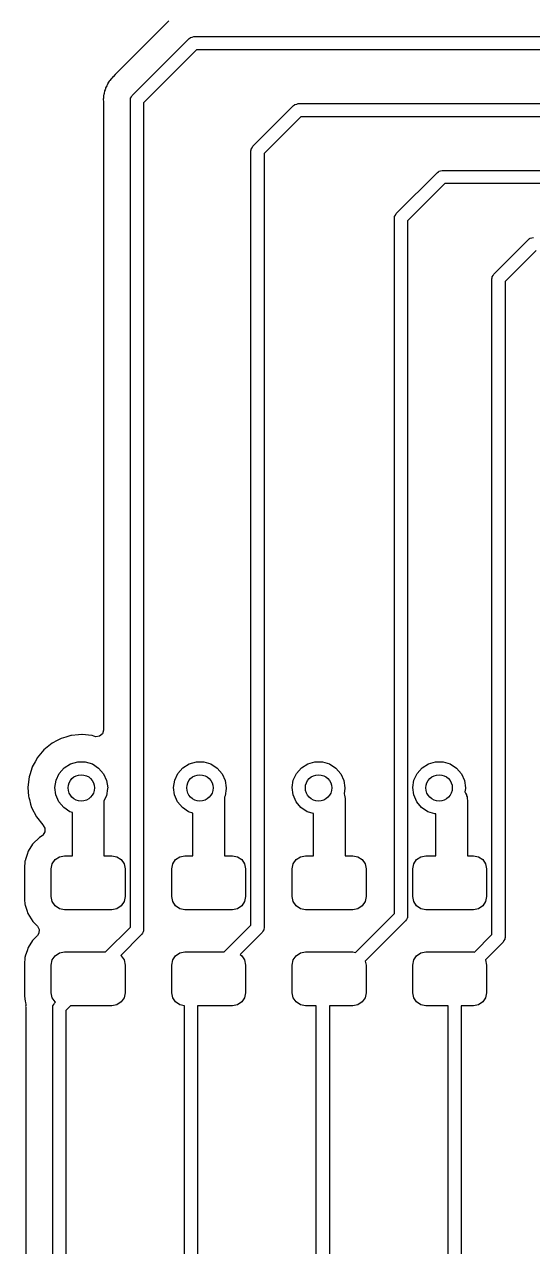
# Model space of a CAD drawing. Extents: x 1.82 to 8.48, y -4.98 to -0.82.
# Drawn here: x 4.652 to 5.032, y -4.516 to -3.603 of the extents above; entities that cross this region are included whole.
import ezdxf

# ---------------------------------------------------------------- set-up
doc = ezdxf.new("R2010")
doc.units = 0
doc.header["$MEASUREMENT"] = 0
doc.layers.add('BLACK', color=7, linetype='CONTINUOUS')

msp = doc.modelspace()

# ---------------------------------------------------------------- linework, layer by layer
at = {"layer": 'BLACK', "linetype": 'CONTINUOUS'}
for p, q in [((4.7603, -3.60009), (4.72097, -3.63942)), ((4.73294, -3.65577), (4.77546, -3.61325)), ((4.77546, -3.61325), (4.77616, -3.61273)), ((4.77616, -3.61273), (4.77628, -3.61259)), ((4.77628, -3.61259), (4.77638, -3.61256)), ((4.77638, -3.61256), (4.77659, -3.61241)), ((4.77659, -3.61241), (4.77777, -3.61215)), ((4.77777, -3.61215), (4.77894, -3.61181)), ((4.77894, -3.61181), (5.35728, -3.61181)), ((4.78098, -3.62165), (4.74134, -3.66129)), ((5.35728, -3.62165), (4.78098, -3.62165)), ((4.71727, -3.64321), (4.71608, -3.64448)), ((4.71757, -3.64285), (4.71727, -3.64321)), ((4.71767, -3.64273), (4.71757, -3.64285)), ((4.71845, -3.64195), (4.71767, -3.64273)), ((4.71856, -3.64184), (4.71845, -3.64195)), ((4.72018, -3.64011), (4.71856, -3.64184)), ((4.72039, -3.63988), (4.72018, -3.64011)), ((4.72065, -3.63972), (4.72039, -3.63988)), ((4.72097, -3.63942), (4.72065, -3.63972)), ((4.71223, -3.65255), (4.712, -3.65396)), ((4.71228, -3.65224), (4.71223, -3.65255)), ((4.71223, -3.65255), (4.71223, -3.65255)), ((4.71259, -3.65151), (4.71228, -3.65224)), ((4.71285, -3.65077), (4.71259, -3.65151)), ((4.71297, -3.6503), (4.71285, -3.65077)), ((4.71304, -3.65), (4.71297, -3.6503)), ((4.71297, -3.6503), (4.71297, -3.6503)), ((4.71388, -3.64847), (4.71304, -3.65)), ((4.71409, -3.64805), (4.71388, -3.64847)), ((4.71466, -3.64674), (4.71409, -3.64805)), ((4.71478, -3.64646), (4.71466, -3.64674)), ((4.71466, -3.64674), (4.71466, -3.64674)), ((4.71527, -3.64582), (4.71478, -3.64646)), ((4.71569, -3.64517), (4.71527, -3.64582)), ((4.71593, -3.64475), (4.71569, -3.64517)), ((4.71608, -3.64448), (4.71593, -3.64475)), ((4.71593, -3.64475), (4.71593, -3.64475)), ((4.71142, -3.65767), (4.71129, -3.65846)), ((4.71129, -3.65846), (4.71132, -3.65877)), ((4.71132, -3.65877), (4.71145, -3.6602)), ((4.71148, -3.6569), (4.71142, -3.65767)), ((4.71145, -3.6602), (4.71148, -3.66066)), ((4.71181, -3.65481), (4.71148, -3.6561)), ((4.71148, -3.6561), (4.71148, -3.6569)), ((4.71148, -3.66066), (4.71148, -4.13007)), ((4.71191, -3.65442), (4.71181, -3.65481)), ((4.712, -3.65396), (4.71191, -3.65442)), ((4.7315, -3.65925), (4.73162, -3.65838)), ((4.7315, -4.27729), (4.7315, -3.65925)), ((4.73161, -3.6582), (4.73166, -3.65811)), ((4.73162, -3.65838), (4.73161, -3.6582)), ((4.73166, -3.65811), (4.7317, -3.65785)), ((4.7317, -3.65785), (4.73236, -3.65684)), ((4.73236, -3.65684), (4.73294, -3.65577)), ((4.74134, -3.66129), (4.74134, -4.27933)), ((4.85454, -3.66241), (4.85573, -3.66215)), ((4.85573, -3.66215), (4.85689, -3.66181)), ((4.85689, -3.66181), (5.35728, -3.66181)), ((4.82294, -3.69372), (4.85341, -3.66325)), ((4.85341, -3.66325), (4.85411, -3.66273)), ((4.85411, -3.66273), (4.85423, -3.66259)), ((4.85423, -3.66259), (4.85434, -3.66256)), ((4.85434, -3.66256), (4.85454, -3.66241)), ((4.85893, -3.67165), (4.83134, -3.69924)), ((5.35728, -3.67165), (4.85893, -3.67165)), ((4.8215, -3.6972), (4.82162, -3.69634)), ((4.8215, -4.27587), (4.8215, -3.6972)), ((4.82161, -3.69616), (4.82166, -3.69606)), ((4.82162, -3.69634), (4.82161, -3.69616)), ((4.82166, -3.69606), (4.8217, -3.69581)), ((4.8217, -3.69581), (4.82236, -3.69479)), ((4.82236, -3.69479), (4.82294, -3.69372)), ((4.83134, -3.69924), (4.83134, -4.27791)), ((4.9301, -3.74404), (4.96089, -3.71325)), ((4.96089, -3.71325), (4.96159, -3.71273)), ((4.96159, -3.71273), (4.96171, -3.71259)), ((4.96171, -3.71259), (4.96182, -3.71256)), ((4.96182, -3.71256), (4.96202, -3.71241)), ((4.96202, -3.71241), (4.96321, -3.71215)), ((4.96321, -3.71215), (4.96437, -3.71181)), ((4.96437, -3.71181), (5.35728, -3.71181)), ((4.96641, -3.72165), (4.9385, -3.74956)), ((5.35728, -3.72165), (4.96641, -3.72165)), ((4.92952, -3.7451), (4.9301, -3.74404)), ((4.92866, -3.74752), (4.92879, -3.74665)), ((4.92866, -4.26713), (4.92866, -3.74752)), ((4.92877, -3.74647), (4.92883, -3.74637)), ((4.92879, -3.74665), (4.92877, -3.74647)), ((4.92883, -3.74637), (4.92886, -3.74612)), ((4.92886, -3.74612), (4.92952, -3.7451)), ((4.9385, -3.74956), (4.9385, -4.26917)), ((5.029, -3.76325), (5.0297, -3.76273)), ((5.0297, -3.76273), (5.02982, -3.76259)), ((5.02982, -3.76259), (5.02993, -3.76256)), ((5.02993, -3.76256), (5.03013, -3.76241)), ((5.03013, -3.76241), (5.03132, -3.76215)), ((5.03132, -3.76215), (5.03248, -3.76181)), ((5.00294, -3.78932), (5.029, -3.76325)), ((5.03452, -3.77165), (5.01134, -3.79483)), ((5.00236, -3.79038), (5.00294, -3.78932)), ((5.0015, -3.7928), (5.00162, -3.79193)), ((5.0015, -4.28288), (5.0015, -3.7928)), ((5.00161, -3.79175), (5.00166, -3.79165)), ((5.00162, -3.79193), (5.00161, -3.79175)), ((5.00166, -3.79165), (5.0017, -3.7914)), ((5.0017, -3.7914), (5.00236, -3.79038)), ((5.01134, -3.79483), (5.01134, -4.28492)), ((4.67972, -4.13635), (4.67689, -4.13783)), ((4.67994, -4.13624), (4.67972, -4.13635)), ((4.67972, -4.13635), (4.67972, -4.13635)), ((4.68329, -4.13525), (4.67994, -4.13624)), ((4.68717, -4.13411), (4.68329, -4.13525)), ((4.68741, -4.13404), (4.68717, -4.13411)), ((4.68717, -4.13411), (4.68717, -4.13411)), ((4.68765, -4.13402), (4.68741, -4.13404)), ((4.69273, -4.13355), (4.68765, -4.13402)), ((4.68765, -4.13402), (4.68765, -4.13402)), ((4.69516, -4.13333), (4.69273, -4.13355)), ((4.6954, -4.13336), (4.69516, -4.13333)), ((4.70266, -4.13412), (4.6954, -4.13336)), ((4.6954, -4.13336), (4.6954, -4.13336)), ((4.7029, -4.13415), (4.70266, -4.13412)), ((4.70266, -4.13412), (4.70266, -4.13412)), ((4.70432, -4.13458), (4.7029, -4.13415)), ((4.70505, -4.13481), (4.70432, -4.13458)), ((4.70581, -4.13498), (4.70505, -4.13481)), ((4.70858, -4.13458), (4.70581, -4.13498)), ((4.71069, -4.13275), (4.70858, -4.13458)), ((4.71148, -4.13007), (4.71069, -4.13275)), ((4.66697, -4.14472), (4.66196, -4.15069)), ((4.67304, -4.13984), (4.66697, -4.14472)), ((4.67689, -4.13783), (4.67304, -4.13984)), ((4.66031, -4.1537), (4.65821, -4.15751)), ((4.66185, -4.1509), (4.66031, -4.1537)), ((4.66196, -4.15069), (4.66185, -4.1509)), ((4.66185, -4.1509), (4.66185, -4.1509)), ((4.68212, -4.15824), (4.68684, -4.15526)), ((4.68684, -4.15526), (4.69221, -4.15373)), ((4.69221, -4.15373), (4.69779, -4.15376)), ((4.69779, -4.15376), (4.70314, -4.15536)), ((4.70314, -4.15536), (4.70782, -4.15839)), ((4.77071, -4.15824), (4.77543, -4.15526)), ((4.77543, -4.15526), (4.78079, -4.15373)), ((4.78079, -4.15373), (4.78637, -4.15376)), ((4.78637, -4.15376), (4.79172, -4.15536)), ((4.79172, -4.15536), (4.79641, -4.15839)), ((4.85929, -4.15824), (4.86401, -4.15526)), ((4.86401, -4.15526), (4.86938, -4.15373)), ((4.86938, -4.15373), (4.87496, -4.15376)), ((4.87496, -4.15376), (4.8803, -4.15536)), ((4.8803, -4.15536), (4.88499, -4.15839)), ((4.94935, -4.15824), (4.95407, -4.15526)), ((4.95407, -4.15526), (4.95943, -4.15373)), ((4.95943, -4.15373), (4.96502, -4.15376)), ((4.96502, -4.15376), (4.97036, -4.15536)), ((4.97036, -4.15536), (4.97505, -4.15839)), ((4.65631, -4.16352), (4.65586, -4.16493)), ((4.65814, -4.15774), (4.65631, -4.16352)), ((4.65821, -4.15751), (4.65814, -4.15774)), ((4.65814, -4.15774), (4.65814, -4.15774)), ((4.67606, -4.16747), (4.67843, -4.16242)), ((4.67843, -4.16242), (4.68212, -4.15824)), ((4.70782, -4.15839), (4.71147, -4.16262)), ((4.71147, -4.16262), (4.71378, -4.1677)), ((4.76464, -4.16747), (4.76701, -4.16242)), ((4.76701, -4.16242), (4.77071, -4.15824)), ((4.79641, -4.15839), (4.80005, -4.16262)), ((4.80005, -4.16262), (4.80236, -4.1677)), ((4.85322, -4.16747), (4.85559, -4.16242)), ((4.85559, -4.16242), (4.85929, -4.15824)), ((4.88499, -4.15839), (4.88863, -4.16262)), ((4.88863, -4.16262), (4.89094, -4.1677)), ((4.94328, -4.16747), (4.94565, -4.16242)), ((4.94565, -4.16242), (4.94935, -4.15824)), ((4.97505, -4.15839), (4.97869, -4.16262)), ((4.97869, -4.16262), (4.981, -4.1677)), ((4.65586, -4.16493), (4.65499, -4.17267)), ((4.65499, -4.17267), (4.65501, -4.17291)), ((4.65501, -4.17291), (4.65555, -4.17932)), ((4.6752, -4.17299), (4.67606, -4.16747)), ((4.67592, -4.17852), (4.6752, -4.17299)), ((4.71456, -4.17371), (4.71364, -4.17921)), ((4.71378, -4.1677), (4.71457, -4.17323)), ((4.71457, -4.17323), (4.71456, -4.17371)), ((4.76378, -4.17299), (4.76464, -4.16747)), ((4.7645, -4.17852), (4.76378, -4.17299)), ((4.80314, -4.17371), (4.80222, -4.17921)), ((4.80236, -4.1677), (4.80315, -4.17323)), ((4.80315, -4.17323), (4.80314, -4.17371)), ((4.85236, -4.17299), (4.85322, -4.16747)), ((4.85309, -4.17852), (4.85236, -4.17299)), ((4.89094, -4.1677), (4.89173, -4.17323)), ((4.89173, -4.17371), (4.89111, -4.1774)), ((4.89173, -4.17323), (4.89173, -4.17371)), ((4.94242, -4.17299), (4.94328, -4.16747)), ((4.94315, -4.17852), (4.94242, -4.17299)), ((4.981, -4.1677), (4.98179, -4.17323)), ((4.98179, -4.17371), (4.98136, -4.17624)), ((4.98179, -4.17323), (4.98179, -4.17371)), ((4.65555, -4.17932), (4.65564, -4.18043)), ((4.65564, -4.18043), (4.65608, -4.18195)), ((4.65608, -4.18195), (4.65704, -4.18532)), ((4.67817, -4.18363), (4.67592, -4.17852)), ((4.71364, -4.17921), (4.71181, -4.18298)), ((4.76675, -4.18363), (4.7645, -4.17852)), ((4.80222, -4.17921), (4.80181, -4.18005)), ((4.80181, -4.18005), (4.80181, -4.2239)), ((4.85534, -4.18363), (4.85309, -4.17852)), ((4.89111, -4.1774), (4.89118, -4.17778)), ((4.89118, -4.17778), (4.89152, -4.17858)), ((4.89152, -4.17858), (4.89157, -4.17989)), ((4.89157, -4.17989), (4.89181, -4.18118)), ((4.89181, -4.18118), (4.89181, -4.2239)), ((4.94539, -4.18363), (4.94315, -4.17852)), ((4.98136, -4.17624), (4.98177, -4.17719)), ((4.98177, -4.17719), (4.98246, -4.17831)), ((4.98246, -4.17831), (4.98262, -4.17916)), ((4.98262, -4.17916), (4.98296, -4.17996)), ((4.98296, -4.17996), (4.98301, -4.18127)), ((4.98301, -4.18127), (4.98325, -4.18256)), ((4.98325, -4.18256), (4.98325, -4.2239)), ((4.65704, -4.18532), (4.65779, -4.18792)), ((4.65779, -4.18792), (4.66135, -4.19484)), ((4.68176, -4.1879), (4.67817, -4.18363)), ((4.68641, -4.191), (4.68176, -4.1879)), ((4.68819, -4.19155), (4.68641, -4.191)), ((4.68819, -4.2239), (4.68819, -4.19155)), ((4.71181, -4.18298), (4.71181, -4.2239)), ((4.77034, -4.1879), (4.76675, -4.18363)), ((4.77499, -4.191), (4.77034, -4.1879)), ((4.77819, -4.192), (4.77499, -4.191)), ((4.77819, -4.2239), (4.77819, -4.192)), ((4.85893, -4.1879), (4.85534, -4.18363)), ((4.86357, -4.191), (4.85893, -4.1879)), ((4.86819, -4.19244), (4.86357, -4.191)), ((4.94899, -4.1879), (4.94539, -4.18363)), ((4.95363, -4.191), (4.94899, -4.1879)), ((4.95896, -4.19266), (4.95363, -4.191)), ((4.66135, -4.19484), (4.66618, -4.20094)), ((4.66618, -4.20094), (4.66637, -4.2011)), ((4.66637, -4.2011), (4.66654, -4.20127)), ((4.86819, -4.2239), (4.86819, -4.19244)), ((4.95963, -4.19267), (4.95896, -4.19266)), ((4.95963, -4.2239), (4.95963, -4.19267)), ((4.66361, -4.21018), (4.65869, -4.21511)), ((4.66559, -4.20895), (4.66361, -4.21018)), ((4.66626, -4.20845), (4.66559, -4.20895)), ((4.66775, -4.20609), (4.66626, -4.20845)), ((4.66654, -4.20127), (4.66646, -4.20135)), ((4.66646, -4.20135), (4.66773, -4.20329)), ((4.66773, -4.20329), (4.66775, -4.20609)), ((4.65854, -4.21535), (4.65528, -4.22063)), ((4.65869, -4.21511), (4.65854, -4.21535)), ((4.65854, -4.21535), (4.65854, -4.21535)), ((4.65282, -4.22791), (4.65266, -4.22941)), ((4.65284, -4.22764), (4.65282, -4.22791)), ((4.65282, -4.22791), (4.65282, -4.22791)), ((4.65335, -4.2261), (4.65284, -4.22764)), ((4.65461, -4.22231), (4.65335, -4.2261)), ((4.65503, -4.22103), (4.65461, -4.22231)), ((4.65528, -4.22063), (4.65503, -4.22103)), ((4.67319, -4.22997), (4.67532, -4.22678)), ((4.67532, -4.22678), (4.67852, -4.22465)), ((4.67852, -4.22465), (4.68228, -4.2239)), ((4.68228, -4.2239), (4.68819, -4.2239)), ((4.71181, -4.2239), (4.71772, -4.2239)), ((4.71772, -4.2239), (4.72148, -4.22465)), ((4.72148, -4.22465), (4.72468, -4.22678)), ((4.72468, -4.22678), (4.72681, -4.22997)), ((4.76319, -4.22997), (4.76532, -4.22678)), ((4.76532, -4.22678), (4.76852, -4.22465)), ((4.76852, -4.22465), (4.77228, -4.2239)), ((4.77228, -4.2239), (4.77819, -4.2239)), ((4.80181, -4.2239), (4.80772, -4.2239)), ((4.80772, -4.2239), (4.81148, -4.22465)), ((4.81148, -4.22465), (4.81468, -4.22678)), ((4.81468, -4.22678), (4.81681, -4.22997)), ((4.85319, -4.22997), (4.85532, -4.22678)), ((4.85532, -4.22678), (4.85852, -4.22465)), ((4.85852, -4.22465), (4.86228, -4.2239)), ((4.86228, -4.2239), (4.86819, -4.2239)), ((4.89181, -4.2239), (4.89772, -4.2239)), ((4.89772, -4.2239), (4.90148, -4.22465)), ((4.90148, -4.22465), (4.90468, -4.22678)), ((4.90468, -4.22678), (4.90681, -4.22997)), ((4.94319, -4.22997), (4.94532, -4.22678)), ((4.94532, -4.22678), (4.94852, -4.22465)), ((4.94852, -4.22465), (4.95228, -4.2239)), ((4.95228, -4.2239), (4.95963, -4.2239)), ((4.98325, -4.2239), (4.98772, -4.2239)), ((4.98772, -4.2239), (4.99148, -4.22465)), ((4.99148, -4.22465), (4.99468, -4.22678)), ((4.99468, -4.22678), (4.99681, -4.22997)), ((4.65266, -4.22941), (4.65242, -4.23176)), ((4.65242, -4.23176), (4.65242, -4.25639)), ((4.67244, -4.23374), (4.67319, -4.22997)), ((4.67244, -4.25441), (4.67244, -4.23374)), ((4.72681, -4.22997), (4.72756, -4.23374)), ((4.72756, -4.23374), (4.72756, -4.25441)), ((4.76244, -4.23374), (4.76319, -4.22997)), ((4.76244, -4.25441), (4.76244, -4.23374)), ((4.81681, -4.22997), (4.81756, -4.23374)), ((4.81756, -4.23374), (4.81756, -4.25441)), ((4.85244, -4.23374), (4.85319, -4.22997)), ((4.85244, -4.25441), (4.85244, -4.23374)), ((4.90681, -4.22997), (4.90756, -4.23374)), ((4.90756, -4.23374), (4.90756, -4.25441)), ((4.94244, -4.23374), (4.94319, -4.22997)), ((4.94244, -4.25441), (4.94244, -4.23374)), ((4.99681, -4.22997), (4.99756, -4.23374)), ((4.99756, -4.23374), (4.99756, -4.25441)), ((4.67319, -4.25818), (4.67244, -4.25441)), ((4.72756, -4.25441), (4.72681, -4.25818)), ((4.76319, -4.25818), (4.76244, -4.25441)), ((4.81756, -4.25441), (4.81681, -4.25818)), ((4.85319, -4.25818), (4.85244, -4.25441)), ((4.90756, -4.25441), (4.90681, -4.25818)), ((4.94319, -4.25818), (4.94244, -4.25441)), ((4.99756, -4.25441), (4.99681, -4.25818)), ((4.65242, -4.25639), (4.65243, -4.25652)), ((4.65243, -4.25652), (4.65243, -4.25652)), ((4.65243, -4.25652), (4.65281, -4.26011)), ((4.65281, -4.26011), (4.65285, -4.26056)), ((4.65285, -4.26056), (4.65294, -4.26082)), ((4.65294, -4.26082), (4.65294, -4.26082)), ((4.65294, -4.26082), (4.65421, -4.26462)), ((4.65421, -4.26462), (4.65506, -4.26716)), ((4.67532, -4.26137), (4.67319, -4.25818)), ((4.67852, -4.2635), (4.67532, -4.26137)), ((4.68228, -4.26425), (4.67852, -4.2635)), ((4.71772, -4.26425), (4.68228, -4.26425)), ((4.72148, -4.2635), (4.71772, -4.26425)), ((4.72468, -4.26137), (4.72148, -4.2635)), ((4.72681, -4.25818), (4.72468, -4.26137)), ((4.76532, -4.26137), (4.76319, -4.25818)), ((4.76852, -4.2635), (4.76532, -4.26137)), ((4.77228, -4.26425), (4.76852, -4.2635)), ((4.80772, -4.26425), (4.77228, -4.26425)), ((4.81148, -4.2635), (4.80772, -4.26425)), ((4.81468, -4.26137), (4.81148, -4.2635)), ((4.81681, -4.25818), (4.81468, -4.26137)), ((4.85532, -4.26137), (4.85319, -4.25818)), ((4.85852, -4.2635), (4.85532, -4.26137)), ((4.86228, -4.26425), (4.85852, -4.2635)), ((4.89772, -4.26425), (4.86228, -4.26425)), ((4.90148, -4.2635), (4.89772, -4.26425)), ((4.90468, -4.26137), (4.90148, -4.2635)), ((4.90681, -4.25818), (4.90468, -4.26137)), ((4.94532, -4.26137), (4.94319, -4.25818)), ((4.94852, -4.2635), (4.94532, -4.26137)), ((4.95228, -4.26425), (4.94852, -4.2635)), ((4.98772, -4.26425), (4.95228, -4.26425)), ((4.99148, -4.2635), (4.98772, -4.26425)), ((4.99468, -4.26137), (4.99148, -4.2635)), ((4.99681, -4.25818), (4.99468, -4.26137)), ((4.65506, -4.26716), (4.65872, -4.27308)), ((4.65872, -4.27308), (4.66018, -4.27454)), ((4.89966, -4.29613), (4.92866, -4.26713)), ((4.93706, -4.27265), (4.90699, -4.30273)), ((4.93764, -4.27159), (4.93706, -4.27265)), ((4.9383, -4.27057), (4.93764, -4.27159)), ((4.93834, -4.27032), (4.9383, -4.27057)), ((4.93839, -4.27022), (4.93834, -4.27032)), ((4.9385, -4.26917), (4.93838, -4.27004)), ((4.93838, -4.27004), (4.93839, -4.27022)), ((4.66018, -4.27454), (4.66213, -4.27649)), ((4.66213, -4.27649), (4.66347, -4.27894)), ((4.66327, -4.28173), (4.66214, -4.2835)), ((4.66347, -4.27894), (4.66327, -4.28173)), ((4.71304, -4.29575), (4.7315, -4.27729)), ((4.7399, -4.28281), (4.72432, -4.29839)), ((4.74048, -4.28175), (4.7399, -4.28281)), ((4.74114, -4.28073), (4.74048, -4.28175)), ((4.74117, -4.28048), (4.74114, -4.28073)), ((4.74123, -4.28038), (4.74117, -4.28048)), ((4.74134, -4.27933), (4.74121, -4.2802)), ((4.74121, -4.2802), (4.74123, -4.28038)), ((4.80162, -4.29575), (4.8215, -4.27587)), ((4.8299, -4.28139), (4.81347, -4.29782)), ((4.83048, -4.28033), (4.8299, -4.28139)), ((4.83114, -4.27931), (4.83048, -4.28033)), ((4.83117, -4.27906), (4.83114, -4.27931)), ((4.83123, -4.27896), (4.83117, -4.27906)), ((4.83134, -4.27791), (4.83121, -4.27878)), ((4.83121, -4.27878), (4.83123, -4.27896)), ((4.98848, -4.2959), (5.0015, -4.28288)), ((4.65854, -4.2872), (4.65522, -4.29259)), ((4.65869, -4.28696), (4.65854, -4.2872)), ((4.65854, -4.2872), (4.65854, -4.2872)), ((4.66214, -4.2835), (4.65869, -4.28696)), ((5.0099, -4.2884), (4.99668, -4.30162)), ((5.01048, -4.28734), (5.0099, -4.2884)), ((5.01114, -4.28632), (5.01048, -4.28734)), ((5.01117, -4.28607), (5.01114, -4.28632)), ((5.01123, -4.28597), (5.01117, -4.28607)), ((5.01134, -4.28492), (5.01121, -4.28579)), ((5.01121, -4.28579), (5.01123, -4.28597)), ((4.65267, -4.30118), (4.65242, -4.30361)), ((4.65282, -4.29976), (4.65267, -4.30118)), ((4.65284, -4.29949), (4.65282, -4.29976)), ((4.65282, -4.29976), (4.65282, -4.29976)), ((4.65297, -4.2991), (4.65284, -4.29949)), ((4.65457, -4.29428), (4.65297, -4.2991)), ((4.65503, -4.29288), (4.65457, -4.29428)), ((4.65522, -4.29259), (4.65503, -4.29288)), ((4.67319, -4.30182), (4.67532, -4.29863)), ((4.67532, -4.29863), (4.67852, -4.2965)), ((4.67852, -4.2965), (4.68228, -4.29575)), ((4.68228, -4.29575), (4.71304, -4.29575)), ((4.72432, -4.29839), (4.72468, -4.29863)), ((4.72468, -4.29863), (4.72681, -4.30182)), ((4.76319, -4.30182), (4.76532, -4.29863)), ((4.76532, -4.29863), (4.76852, -4.2965)), ((4.76852, -4.2965), (4.77228, -4.29575)), ((4.77228, -4.29575), (4.80162, -4.29575)), ((4.81347, -4.29782), (4.81468, -4.29863)), ((4.81468, -4.29863), (4.81681, -4.30182)), ((4.85319, -4.30182), (4.85532, -4.29863)), ((4.85532, -4.29863), (4.85852, -4.2965)), ((4.85852, -4.2965), (4.86228, -4.29575)), ((4.86228, -4.29575), (4.89772, -4.29575)), ((4.89772, -4.29575), (4.89966, -4.29613)), ((4.94319, -4.30182), (4.94532, -4.29863)), ((4.94532, -4.29863), (4.94852, -4.2965)), ((4.94852, -4.2965), (4.95228, -4.29575)), ((4.95228, -4.29575), (4.98772, -4.29575)), ((4.98772, -4.29575), (4.98848, -4.2959)), ((4.99668, -4.30162), (4.99681, -4.30182)), ((4.65242, -4.30361), (4.65242, -4.32824)), ((4.67244, -4.30559), (4.67319, -4.30182)), ((4.67244, -4.32626), (4.67244, -4.30559)), ((4.72681, -4.30182), (4.72756, -4.30559)), ((4.72756, -4.30559), (4.72756, -4.32626)), ((4.76244, -4.30559), (4.76319, -4.30182)), ((4.76244, -4.32626), (4.76244, -4.30559)), ((4.81681, -4.30182), (4.81756, -4.30559)), ((4.81756, -4.30559), (4.81756, -4.32626)), ((4.85244, -4.30559), (4.85319, -4.30182)), ((4.85244, -4.32626), (4.85244, -4.30559)), ((4.90699, -4.30273), (4.90756, -4.30559)), ((4.90756, -4.30559), (4.90756, -4.32626)), ((4.94244, -4.30559), (4.94319, -4.30182)), ((4.94244, -4.32626), (4.94244, -4.30559)), ((4.99681, -4.30182), (4.99756, -4.30559)), ((4.99756, -4.30559), (4.99756, -4.32626)), ((4.65242, -4.32824), (4.65243, -4.32837)), ((4.65243, -4.32837), (4.65243, -4.32837)), ((4.65243, -4.32837), (4.65271, -4.33101)), ((4.67319, -4.33003), (4.67244, -4.32626)), ((4.72756, -4.32626), (4.72681, -4.33003)), ((4.76319, -4.33003), (4.76244, -4.32626)), ((4.81756, -4.32626), (4.81681, -4.33003)), ((4.85319, -4.33003), (4.85244, -4.32626)), ((4.90756, -4.32626), (4.90681, -4.33003)), ((4.94319, -4.33003), (4.94244, -4.32626)), ((4.99756, -4.32626), (4.99681, -4.33003)), ((4.65271, -4.33101), (4.65285, -4.33241)), ((4.65285, -4.33241), (4.65294, -4.33267)), ((4.65294, -4.33267), (4.65294, -4.33267)), ((4.65294, -4.33267), (4.65323, -4.33354)), ((4.65323, -4.33354), (4.65348, -4.3351)), ((4.65342, -4.33592), (4.6533, -4.33671)), ((4.6533, -4.33671), (4.65333, -4.33702)), ((4.65333, -4.33702), (4.65346, -4.33844)), ((4.65348, -4.33515), (4.65342, -4.33592)), ((4.65348, -4.3351), (4.65348, -4.33515)), ((4.67532, -4.33322), (4.67319, -4.33003)), ((4.6735, -4.3375), (4.67363, -4.33663)), ((4.6735, -4.54202), (4.6735, -4.3375)), ((4.67362, -4.33645), (4.67367, -4.33635)), ((4.67363, -4.33663), (4.67362, -4.33645)), ((4.67367, -4.33635), (4.67371, -4.3361)), ((4.67371, -4.3361), (4.67436, -4.33508)), ((4.67436, -4.33508), (4.67495, -4.33402)), ((4.67495, -4.33402), (4.67558, -4.33339)), ((4.67558, -4.33339), (4.67532, -4.33322)), ((4.68678, -4.3361), (4.68335, -4.33954)), ((4.71772, -4.3361), (4.68678, -4.3361)), ((4.72148, -4.33535), (4.71772, -4.3361)), ((4.72468, -4.33322), (4.72148, -4.33535)), ((4.72681, -4.33003), (4.72468, -4.33322)), ((4.76532, -4.33322), (4.76319, -4.33003)), ((4.76852, -4.33535), (4.76532, -4.33322)), ((4.77193, -4.33603), (4.76852, -4.33535)), ((4.77193, -4.54202), (4.77193, -4.33603)), ((4.80772, -4.3361), (4.78177, -4.3361)), ((4.78177, -4.3361), (4.78177, -4.54217)), ((4.81148, -4.33535), (4.80772, -4.3361)), ((4.81468, -4.33322), (4.81148, -4.33535)), ((4.81681, -4.33003), (4.81468, -4.33322)), ((4.85532, -4.33322), (4.85319, -4.33003)), ((4.85852, -4.33535), (4.85532, -4.33322)), ((4.86228, -4.3361), (4.85852, -4.33535)), ((4.87035, -4.3361), (4.86228, -4.3361)), ((4.87035, -4.54202), (4.87035, -4.3361)), ((4.89772, -4.3361), (4.8802, -4.3361)), ((4.8802, -4.3361), (4.8802, -4.54217)), ((4.90148, -4.33535), (4.89772, -4.3361)), ((4.90468, -4.33322), (4.90148, -4.33535)), ((4.90681, -4.33003), (4.90468, -4.33322)), ((4.94532, -4.33322), (4.94319, -4.33003)), ((4.94852, -4.33535), (4.94532, -4.33322)), ((4.95228, -4.3361), (4.94852, -4.33535)), ((4.96878, -4.3361), (4.95228, -4.3361)), ((4.96878, -4.54202), (4.96878, -4.3361)), ((4.98772, -4.3361), (4.97862, -4.3361)), ((4.97862, -4.3361), (4.97862, -4.54217)), ((4.99148, -4.33535), (4.98772, -4.3361)), ((4.99468, -4.33322), (4.99148, -4.33535)), ((4.99681, -4.33003), (4.99468, -4.33322)), ((4.65346, -4.33844), (4.65348, -4.33891)), ((4.65348, -4.33891), (4.65348, -4.52486)), ((4.68335, -4.33954), (4.68335, -4.54217))]:
    msp.add_line(p, q, dxfattribs=at)
at = {"layer": 'BLACK'}
for centre in [(4.69488, -4.17323), (4.78346, -4.17323), (4.87205, -4.17323), (4.96211, -4.17323)]:
    msp.add_circle(centre, 0.00984, dxfattribs=at)

doc.saveas('drawing.dxf')
